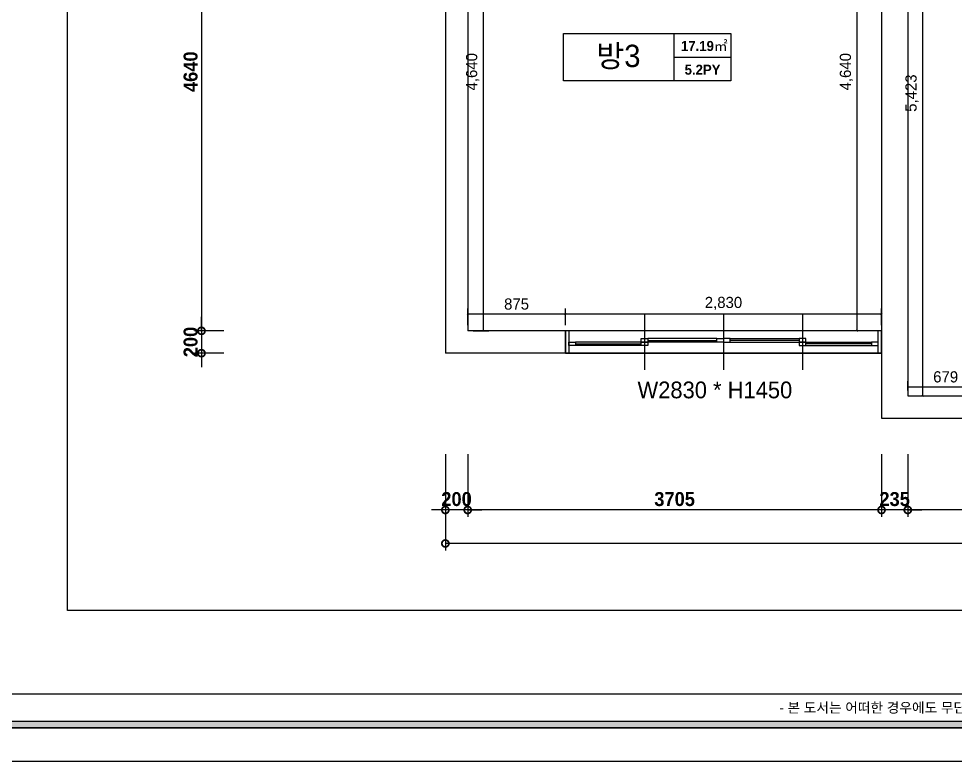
# Model space of a CAD drawing. Header units: inches. Extents: x 4138 to 127072, y -26315 to 43858.
# Drawn here: x 31002 to 39387, y 23974 to 30623 of the extents above; entities that cross this region are included whole.
import ezdxf
from ezdxf.enums import TextEntityAlignment as Align

# ---------------------------------------------------------------- set-up
doc = ezdxf.new("R2010")
doc.units = ezdxf.units.IN
doc.header["$LTSCALE"] = 50
doc.header["$MEASUREMENT"] = 0
for name, color, linetype in [('02-WAL', 2, 'Continuous'), ('03-TEXT', 3, 'Continuous'), ('07-DIM', 5, 'Continuous'), ('07-DIM WAL', 5, 'Continuous'), ('253', 253, 'Continuous'), ('FORM(YOURNAME)-11', 1, 'Continuous'), ('도면층2', 2, 'Continuous'), ('도면층4', 4, 'Continuous'), ('도면층5', 5, 'Continuous')]:
    doc.layers.add(name, color=color, linetype=linetype)
doc.styles.add('YOURNAME', font='HY울릉도M.TTF')
doc.styles.add('넥슨고딕', font='')
doc.styles.add('마감재', font='stylu.ttf')
doc.styles.add('코레일둥고', font='Korail_Round_Gothic_Medium.ttf')
doc.styles.get('넥슨고딕').set_extended_font_data('NEXON Lv1 Gothic Bold', bold=True)
doc.dimstyles.new('50', dxfattribs={"dimscale": 50, "dimtxt": 2.5, "dimasz": 2.5, "dimexe": 1.25, "dimexo": 2, "dimtad": 1, "dimdec": 0, "dimtxsty": '넥슨고딕', "dimblk": 'DOTSMALL', "dimcen": 2.5, "dimclrd": 1, "dimclre": 1, "dimclrt": 2, "dimadec": 0, "dimazin": 0, "dimtfac": 1, "dimtdec": 0, "dimtix": 1, "dimtmove": 0, "dimatfit": 3, "dimldrblk": 'DOTSMALL', "dimfxl": 1.25, "dimarcsym": 0})
doc.dimstyles.new('벽치수 Copy of DIM-50', dxfattribs={"dimscale": 50, "dimtxt": 2, "dimasz": 0.7, "dimexe": 1, "dimexo": 1, "dimgap": 0.7, "dimtad": 1, "dimdec": 0, "dimzin": 1, "dimdsep": 46, "dimlunit": 6, "dimtxsty": '마감재', "dimblk": 'ARCHTICK', "dimcen": -0.09, "dimclrd": 256, "dimclre": 256, "dimclrt": 3, "dimadec": 0, "dimazin": 0, "dimtfac": 1, "dimtdec": 0, "dimtix": 1, "dimtmove": 2, "dimatfit": 0, "dimldrblk": 'ARCHTICK', "dimfxl": 1, "dimtolj": 1, "dimtzin": 0, "dimarcsym": 0})

# ---------------------------------------------------------------- blocks, each defined once
blk = doc.blocks.new('_ARCHTICK')
at = {"color": 0, "linetype": 'ByBlock', "const_width": 0.075}
blk.add_lwpolyline([(-0.25, -0.25), (0.25, 0.25)], dxfattribs=at)
blk = doc.blocks.new('*D108')
at = {"layer": '07-DIM WAL', "lineweight": -2, "transparency": 16777216}
for p, q in [((38676.9, 32468), (38457.1, 32468)), ((38507.1, 32468), (38507.1, 27828)), ((38676.9, 27828), (38457.1, 27828))]:
    blk.add_line(p, q, dxfattribs=at)
at = {"layer": 'Defpoints', "color": 0, "transparency": 16777216}
for p in [(38726.9, 32468), (38507.1, 27828), (38726.9, 27828)]:
    blk.add_point(p, dxfattribs=at)
at = {"layer": '07-DIM WAL', "lineweight": -2, "transparency": 16777216, "xscale": 35, "yscale": 35, "zscale": 35}
for p, rotation in [((38507.1, 32468), 90), ((38507.1, 27828), 270)]:
    blk.add_blockref('_ARCHTICK', p, dxfattribs=dict(at, rotation=rotation))
at = {"layer": '07-DIM WAL', "color": 3, "transparency": 16777216, "insert": (38412.7, 30148), "char_height": 100, "attachment_point": 5, "rotation": 90, "style": '마감재'}
blk.add_mtext('\\A1;4,640', dxfattribs=at)
blk = doc.blocks.new('*D109')
at = {"layer": '07-DIM WAL', "lineweight": -2, "transparency": 16777216}
for p, q in [((35896.9, 27878), (35896.9, 28028.8)), ((38726.9, 27878), (38726.9, 28028.8)), ((38726.9, 27978.8), (35896.9, 27978.8))]:
    blk.add_line(p, q, dxfattribs=at)
at = {"layer": 'Defpoints', "color": 0, "transparency": 16777216}
for p in [(35896.9, 27978.8), (35896.9, 27828), (38726.9, 27828)]:
    blk.add_point(p, dxfattribs=at)
at = {"layer": '07-DIM WAL', "lineweight": -2, "transparency": 16777216, "xscale": 35, "yscale": 35, "zscale": 35, "rotation": 180}
blk.add_blockref('_ARCHTICK', (35896.9, 27978.8), dxfattribs=at)
at = {"layer": '07-DIM WAL', "lineweight": -2, "transparency": 16777216, "xscale": 35, "yscale": 35, "zscale": 35}
blk.add_blockref('_ARCHTICK', (38726.9, 27978.8), dxfattribs=at)
at = {"layer": '07-DIM WAL', "color": 3, "transparency": 16777216, "insert": (37311.9, 28073.2), "char_height": 100, "attachment_point": 5, "style": '마감재'}
blk.add_mtext('\\A1;2,830', dxfattribs=at)
blk = doc.blocks.new('*D110')
at = {"layer": '07-DIM WAL', "lineweight": -2, "transparency": 16777216}
for p, q in [((35021.9, 27878), (35021.9, 28028.8)), ((35896.8, 27878), (35896.8, 28028.8)), ((35896.8, 27978.8), (35021.9, 27978.8))]:
    blk.add_line(p, q, dxfattribs=at)
at = {"layer": 'Defpoints', "color": 0, "transparency": 16777216}
for p in [(35021.9, 27978.8), (35021.9, 27828), (35896.8, 27828)]:
    blk.add_point(p, dxfattribs=at)
at = {"layer": '07-DIM WAL', "lineweight": -2, "transparency": 16777216, "xscale": 35, "yscale": 35, "zscale": 35, "rotation": 180}
blk.add_blockref('_ARCHTICK', (35021.9, 27978.8), dxfattribs=at)
at = {"layer": '07-DIM WAL', "lineweight": -2, "transparency": 16777216, "xscale": 35, "yscale": 35, "zscale": 35}
blk.add_blockref('_ARCHTICK', (35896.8, 27978.8), dxfattribs=at)
at = {"layer": '07-DIM WAL', "color": 3, "transparency": 16777216, "insert": (35459.3, 28067.4), "char_height": 100, "attachment_point": 5, "style": '마감재'}
blk.add_mtext('\\A1;875', dxfattribs=at)
blk = doc.blocks.new('*D111')
at = {"layer": '07-DIM WAL', "lineweight": -2, "transparency": 16777216}
for p, q in [((35071.9, 32468), (35210.5, 32468)), ((35160.5, 32468), (35160.5, 27828)), ((35071.9, 27828), (35210.5, 27828))]:
    blk.add_line(p, q, dxfattribs=at)
at = {"layer": 'Defpoints', "color": 0, "transparency": 16777216}
for p in [(35021.9, 32468), (35021.9, 27828), (35160.5, 27828)]:
    blk.add_point(p, dxfattribs=at)
at = {"layer": '07-DIM WAL', "lineweight": -2, "transparency": 16777216, "xscale": 35, "yscale": 35, "zscale": 35}
for p, rotation in [((35160.5, 32468), 90), ((35160.5, 27828), 270)]:
    blk.add_blockref('_ARCHTICK', p, dxfattribs=dict(at, rotation=rotation))
at = {"layer": '07-DIM WAL', "color": 3, "transparency": 16777216, "insert": (35066.2, 30148), "char_height": 100, "attachment_point": 5, "rotation": 90, "style": '마감재'}
blk.add_mtext('\\A1;4,640', dxfattribs=at)
blk = doc.blocks.new('*D112')
at = {"layer": '07-DIM WAL', "lineweight": -2, "transparency": 16777216}
for p, q in [((39011.9, 32668), (39144.1, 32668)), ((39094.1, 32668), (39094.1, 27245)), ((39011.9, 27245), (39144.1, 27245))]:
    blk.add_line(p, q, dxfattribs=at)
at = {"layer": 'Defpoints', "color": 0, "transparency": 16777216}
for p in [(38961.9, 32668), (38961.9, 27245), (39094.1, 27245)]:
    blk.add_point(p, dxfattribs=at)
at = {"layer": '07-DIM WAL', "lineweight": -2, "transparency": 16777216, "xscale": 35, "yscale": 35, "zscale": 35}
for p, rotation in [((39094.1, 32668), 90), ((39094.1, 27245), 270)]:
    blk.add_blockref('_ARCHTICK', p, dxfattribs=dict(at, rotation=rotation))
at = {"layer": '07-DIM WAL', "color": 3, "transparency": 16777216, "insert": (39000.1, 29956.5), "char_height": 100, "attachment_point": 5, "rotation": 90, "style": '마감재'}
blk.add_mtext('\\A1;5,423', dxfattribs=at)
blk = doc.blocks.new('*D113')
at = {"layer": '07-DIM WAL', "lineweight": -2, "transparency": 16777216}
for p, q in [((38961.9, 27295), (38961.9, 27376.8)), ((39640.4, 27295), (39640.4, 27376.8)), ((38961.9, 27326.8), (39640.4, 27326.8))]:
    blk.add_line(p, q, dxfattribs=at)
at = {"layer": 'Defpoints', "color": 0, "transparency": 16777216}
for p in [(39640.4, 27326.8), (38961.9, 27245), (39640.4, 27245)]:
    blk.add_point(p, dxfattribs=at)
at = {"layer": '07-DIM WAL', "lineweight": -2, "transparency": 16777216, "xscale": 35, "yscale": 35, "zscale": 35, "rotation": 180}
blk.add_blockref('_ARCHTICK', (38961.9, 27326.8), dxfattribs=at)
at = {"layer": '07-DIM WAL', "lineweight": -2, "transparency": 16777216, "xscale": 35, "yscale": 35, "zscale": 35}
blk.add_blockref('_ARCHTICK', (39640.4, 27326.8), dxfattribs=at)
at = {"layer": '07-DIM WAL', "color": 3, "transparency": 16777216, "insert": (39301.1, 27415.4), "char_height": 100, "attachment_point": 5, "style": '마감재'}
blk.add_mtext('\\A1;679', dxfattribs=at)
blk = doc.blocks.new('_DOTSMALL')
at = {"color": 0, "linetype": 'ByBlock', "const_width": 0.5}
blk.add_lwpolyline([(-0.0625, 0, 1), (0.0625, 0, 1)], format="xyb", close=True, dxfattribs=at)
blk = doc.blocks.new('*D215')
at = {"layer": '07-DIM', "color": 1, "lineweight": -2, "transparency": 16777216}
for p, q in [((38961.9, 26724), (38961.9, 26161.5)), ((44168.9, 26724), (44168.9, 26161.5)), ((44168.9, 26224), (38961.9, 26224))]:
    blk.add_line(p, q, dxfattribs=at)
at = {"layer": 'Defpoints', "color": 0, "transparency": 16777216}
for p in [(38961.9, 26824), (44168.9, 26824), (38961.9, 26224)]:
    blk.add_point(p, dxfattribs=at)
at = {"layer": '07-DIM', "color": 1, "lineweight": -2, "transparency": 16777216, "xscale": 125, "yscale": 125, "zscale": 125, "rotation": 180}
blk.add_blockref('_DOTSMALL', (38961.9, 26224), dxfattribs=at)
at = {"layer": '07-DIM', "color": 1, "lineweight": -2, "transparency": 16777216, "xscale": 125, "yscale": 125, "zscale": 125}
blk.add_blockref('_DOTSMALL', (44168.9, 26224), dxfattribs=at)
at = {"layer": '07-DIM', "color": 2, "transparency": 16777216, "insert": (41565.4, 26320.8), "char_height": 125, "attachment_point": 5, "style": '넥슨고딕'}
blk.add_mtext('5207', dxfattribs=at)
blk = doc.blocks.new('*D216')
at = {"layer": '07-DIM', "color": 1, "lineweight": -2, "transparency": 16777216}
for p, q in [((38726.9, 26724), (38726.9, 26161.5)), ((38961.9, 26724), (38961.9, 26161.5)), ((38726.9, 26224), (38601.9, 26224)), ((38961.9, 26224), (38726.9, 26224)), ((38961.9, 26224), (39086.9, 26224))]:
    blk.add_line(p, q, dxfattribs=at)
at = {"layer": 'Defpoints', "color": 0, "transparency": 16777216}
for p in [(38726.9, 26824), (38961.9, 26824), (38726.9, 26224)]:
    blk.add_point(p, dxfattribs=at)
at = {"layer": '07-DIM', "color": 1, "lineweight": -2, "transparency": 16777216, "xscale": 125, "yscale": 125, "zscale": 125}
blk.add_blockref('_DOTSMALL', (38726.9, 26224), dxfattribs=at)
at = {"layer": '07-DIM', "color": 1, "lineweight": -2, "transparency": 16777216, "xscale": 125, "yscale": 125, "zscale": 125, "rotation": 180}
blk.add_blockref('_DOTSMALL', (38961.9, 26224), dxfattribs=at)
at = {"layer": '07-DIM', "color": 2, "transparency": 16777216, "insert": (38844.4, 26320.8), "char_height": 125, "attachment_point": 5, "style": '넥슨고딕'}
blk.add_mtext('235', dxfattribs=at)
blk = doc.blocks.new('*D217')
at = {"layer": '07-DIM', "color": 1, "lineweight": -2, "transparency": 16777216}
for p, q in [((35021.9, 26724), (35021.9, 26161.5)), ((38726.9, 26724), (38726.9, 26161.5)), ((38726.9, 26224), (35021.9, 26224))]:
    blk.add_line(p, q, dxfattribs=at)
at = {"layer": 'Defpoints', "color": 0, "transparency": 16777216}
for p in [(35021.9, 26824), (38726.9, 26824), (35021.9, 26224)]:
    blk.add_point(p, dxfattribs=at)
at = {"layer": '07-DIM', "color": 1, "lineweight": -2, "transparency": 16777216, "xscale": 125, "yscale": 125, "zscale": 125, "rotation": 180}
blk.add_blockref('_DOTSMALL', (35021.9, 26224), dxfattribs=at)
at = {"layer": '07-DIM', "color": 1, "lineweight": -2, "transparency": 16777216, "xscale": 125, "yscale": 125, "zscale": 125}
blk.add_blockref('_DOTSMALL', (38726.9, 26224), dxfattribs=at)
at = {"layer": '07-DIM', "color": 2, "transparency": 16777216, "insert": (36874.4, 26320.8), "char_height": 125, "attachment_point": 5, "style": '넥슨고딕'}
blk.add_mtext('3705', dxfattribs=at)
blk = doc.blocks.new('*D218')
at = {"layer": '07-DIM', "color": 1, "lineweight": -2, "transparency": 16777216}
for p, q in [((34821.9, 26724), (34821.9, 26161.5)), ((35021.9, 26724), (35021.9, 26161.5)), ((34821.9, 26224), (34696.9, 26224)), ((35021.9, 26224), (34821.9, 26224)), ((35021.9, 26224), (35146.9, 26224))]:
    blk.add_line(p, q, dxfattribs=at)
at = {"layer": 'Defpoints', "color": 0, "transparency": 16777216}
for p in [(34821.9, 26824), (35021.9, 26824), (34821.9, 26224)]:
    blk.add_point(p, dxfattribs=at)
at = {"layer": '07-DIM', "color": 1, "lineweight": -2, "transparency": 16777216, "xscale": 125, "yscale": 125, "zscale": 125}
blk.add_blockref('_DOTSMALL', (34821.9, 26224), dxfattribs=at)
at = {"layer": '07-DIM', "color": 1, "lineweight": -2, "transparency": 16777216, "xscale": 125, "yscale": 125, "zscale": 125, "rotation": 180}
blk.add_blockref('_DOTSMALL', (35021.9, 26224), dxfattribs=at)
at = {"layer": '07-DIM', "color": 2, "transparency": 16777216, "insert": (34921.9, 26320.8), "char_height": 125, "attachment_point": 5, "style": '넥슨고딕'}
blk.add_mtext('200', dxfattribs=at)
blk = doc.blocks.new('*D226')
at = {"layer": '07-DIM', "color": 1, "lineweight": -2, "transparency": 16777216}
for p, q in [((32838.4, 32468), (32575.9, 32468)), ((32638.4, 32468), (32638.4, 27828)), ((32838.4, 27828), (32575.9, 27828))]:
    blk.add_line(p, q, dxfattribs=at)
at = {"layer": 'Defpoints', "color": 0, "transparency": 16777216}
for p in [(32938.4, 32468), (32638.4, 27828), (32938.4, 27828)]:
    blk.add_point(p, dxfattribs=at)
at = {"layer": '07-DIM', "color": 1, "lineweight": -2, "transparency": 16777216, "xscale": 125, "yscale": 125, "zscale": 125}
for p, rotation in [((32638.4, 32468), 90), ((32638.4, 27828), 270)]:
    blk.add_blockref('_DOTSMALL', p, dxfattribs=dict(at, rotation=rotation))
at = {"layer": '07-DIM', "color": 2, "transparency": 16777216, "insert": (32541.5, 30148), "char_height": 125, "attachment_point": 5, "rotation": 90, "style": '넥슨고딕'}
blk.add_mtext('4640', dxfattribs=at)
blk = doc.blocks.new('*D227')
at = {"layer": '07-DIM', "color": 1, "lineweight": -2, "transparency": 16777216}
for p, q in [((32638.4, 27828), (32638.4, 27953)), ((32838.4, 27828), (32575.9, 27828)), ((32638.4, 27828), (32638.4, 27628)), ((32838.4, 27628), (32575.9, 27628)), ((32638.4, 27628), (32638.4, 27503))]:
    blk.add_line(p, q, dxfattribs=at)
at = {"layer": 'Defpoints', "color": 0, "transparency": 16777216}
for p in [(32938.4, 27828), (32638.4, 27628), (32938.4, 27628)]:
    blk.add_point(p, dxfattribs=at)
at = {"layer": '07-DIM', "color": 1, "lineweight": -2, "transparency": 16777216, "xscale": 125, "yscale": 125, "zscale": 125}
for p, rotation in [((32638.4, 27828), 270), ((32638.4, 27628), 90)]:
    blk.add_blockref('_DOTSMALL', p, dxfattribs=dict(at, rotation=rotation))
at = {"layer": '07-DIM', "color": 2, "transparency": 16777216, "insert": (32541.5, 27728), "char_height": 125, "attachment_point": 5, "rotation": 90, "style": '넥슨고딕'}
blk.add_mtext('200', dxfattribs=at)
blk = doc.blocks.new('*D229')
at = {"layer": '07-DIM', "color": 1, "lineweight": -2, "transparency": 16777216}
for p, q in [((34821.9, 26724), (34821.9, 25861.5)), ((48868.9, 26724), (48868.9, 25861.5)), ((48868.9, 25924), (34821.9, 25924))]:
    blk.add_line(p, q, dxfattribs=at)
at = {"layer": 'Defpoints', "color": 0, "transparency": 16777216}
for p in [(34821.9, 26824), (48868.9, 26824), (34821.9, 25924)]:
    blk.add_point(p, dxfattribs=at)
at = {"layer": '07-DIM', "color": 1, "lineweight": -2, "transparency": 16777216, "xscale": 125, "yscale": 125, "zscale": 125, "rotation": 180}
blk.add_blockref('_DOTSMALL', (34821.9, 25924), dxfattribs=at)
at = {"layer": '07-DIM', "color": 1, "lineweight": -2, "transparency": 16777216, "xscale": 125, "yscale": 125, "zscale": 125}
blk.add_blockref('_DOTSMALL', (48868.9, 25924), dxfattribs=at)
at = {"layer": '07-DIM', "color": 2, "transparency": 16777216, "insert": (41845.4, 26020.8), "char_height": 125, "attachment_point": 5, "style": '넥슨고딕'}
blk.add_mtext('14047', dxfattribs=at)
blk = doc.blocks.new('FORM-PLAN')
at = {"layer": 'FORM(YOURNAME)-11'}
h = blk.add_hatch(color=256, dxfattribs=at)
h.dxf.hatch_style = 1
h.paths.add_polyline_path([(-71444, 55115), (10556, 55115), (10556, 54915), (-71444, 54915)])
h.paths.add_polyline_path([(-71444, -2085), (10556, -2085), (10556, -2285), (-71444, -2285)])
at = {"layer": 'Defpoints', "color": 158}
blk.add_line((1346, -1285), (-71444, -1285), dxfattribs=at)
for points in [[(-71444, -2285), (10556, -2285), (10556, 55115), (-71444, 55115)], [(-69444, 53115), (-64, 53115), (-64, 1215), (-69444, 1215)]]:
    blk.add_lwpolyline(points, close=True, dxfattribs=at)
at = {"layer": 'FORM(YOURNAME)-11', "color": 250}
blk.add_lwpolyline([(-72444, -3285), (11556, -3285), (11556, 56115), (-72444, 56115)], close=True, dxfattribs=at)
at = {"layer": 'FORM(YOURNAME)-11'}
blk.add_lwpolyline([(-71444, -2085), (10556, -2085), (10556, -2285), (-71444, -2285)], close=True, dxfattribs=at)
at = {"layer": 'FORM(YOURNAME)-11', "color": 1, "style": 'YOURNAME'}
blk.add_text("- 본 도서는 어떠한 경우에도 무단으로 도용할 수 없으며 도용시 '지적재산권' 보호에 관한 법률에 의거, 법적 분쟁이 발생합니다.  또한 본 도서에 관한 모든 저작권은 당사에 있습니다. -", height=300, dxfattribs=at).set_placement((-32990, -1685), align=Align.MIDDLE_CENTER)
at = {"layer": 'FORM(YOURNAME)-11', "color": 3, "style": 'YOURNAME'}
for tag, height, p in [('1', 450, (9905, 18188)), ('2', 450, (9905, 17544)), ('3', 450, (9905, 16257)), ('4', 450, (9905, 14326)), ('5', 515, (9905, 12009)), ('6', 515, (9905, 9757)), ('7', 515, (9905, 7504)), ('8', 515, (9905, 5252)), ('9', 515, (9905, 2999)), ('10', 515, (5655, 811)), ('11', 515, (9905, 747)), ('12', 515, (5655, -1441)), ('13', 515, (9905, -1441))]:
    blk.add_attdef(tag, text='', height=height, dxfattribs=at).set_placement(p, align=Align.MIDDLE_RIGHT)

msp = doc.modelspace()

# ---------------------------------------------------------------- linework, layer by layer
at = {"layer": '02-WAL'}
for p, q in [((34821.9, 34463), (34821.9, 27628)), ((38961.9, 32668), (38961.9, 27245)), ((35021.9, 32468), (35021.9, 27828)), ((38726.9, 32468), (38726.9, 27045)), ((38726.9, 27828), (35021.9, 27828)), ((35896.9, 27828), (35896.9, 27628)), ((38726.9, 27628), (34821.9, 27628)), ((38961.9, 27245), (44168.9, 27245)), ((38726.9, 27045), (48868.9, 27045))]:
    msp.add_line(p, q, dxfattribs=at)
at = {"layer": '07-DIM WAL'}
msp.add_lwpolyline([(45498.9, 37243), (41738.9, 37243), (41738.9, 34263), (37701.9, 34263), (37701.9, 32668), (38961.9, 32668), (38961.9, 27245), (44168.9, 27245), (44168.9, 33133), (45498.9, 33133), (45498.9, 37243)], dxfattribs=at)
at = {"layer": '253'}
for p, q in [((36869.2, 30067.4), (36869.2, 30491.9)), ((36869.2, 30279.6), (37378.9, 30279.6))]:
    msp.add_line(p, q, dxfattribs=at)
msp.add_lwpolyline([(35878.9, 30491.9), (37378.9, 30491.9), (37378.9, 30067.4), (35878.9, 30067.4)], close=True, dxfattribs=at)
at = {"layer": '도면층2'}
for p, q in [((35896.8, 27628), (35896.8, 27828)), ((38726.8, 27628), (38726.8, 27828))]:
    msp.add_line(p, q, dxfattribs=at)
at = {"layer": '도면층4'}
for p, q in [((36604.3, 27978), (36604.3, 27478)), ((37311.8, 27978), (37311.8, 27478)), ((38019.3, 27978), (38019.3, 27478)), ((38726.8, 27828), (35896.8, 27828)), ((35896.8, 27828), (35896.8, 27628)), ((35926.8, 27828), (35926.8, 27628)), ((38696.8, 27628), (38696.8, 27828)), ((38726.8, 27628), (38726.8, 27828)), ((35986.8, 27713), (36574.3, 27713)), ((36634.3, 27743), (37251.8, 27743)), ((37989.3, 27743), (37371.8, 27743)), ((38636.8, 27713), (38049.3, 27713)), ((35896.8, 27628), (38726.8, 27628))]:
    msp.add_line(p, q, dxfattribs=at)
for points in [[(36574.3, 27728), (36574.3, 27758), (36634.3, 27758), (36634.3, 27728)], [(37251.8, 27728), (37251.8, 27758), (37311.8, 27758), (37311.8, 27728)], [(37371.8, 27728), (37371.8, 27758), (37311.8, 27758), (37311.8, 27728)], [(38049.3, 27728), (38049.3, 27758), (37989.3, 27758), (37989.3, 27728)], [(35926.8, 27698), (35926.8, 27728), (35986.8, 27728), (35986.8, 27698)], [(36574.3, 27698), (36574.3, 27728), (36634.3, 27728), (36634.3, 27698)], [(38049.3, 27698), (38049.3, 27728), (37989.3, 27728), (37989.3, 27698)], [(38696.8, 27698), (38696.8, 27728), (38636.8, 27728), (38636.8, 27698)]]:
    msp.add_lwpolyline(points, close=True, dxfattribs=at)
at = {"layer": '도면층5'}
for p, q in [((37251.8, 27758), (36634.3, 27758)), ((37371.8, 27758), (37989.3, 27758)), ((36574.3, 27728), (35986.8, 27728)), ((36574.3, 27698), (35986.8, 27698)), ((37251.8, 27728), (36634.3, 27728)), ((37371.8, 27728), (37989.3, 27728)), ((38049.3, 27728), (38636.8, 27728)), ((38049.3, 27698), (38636.8, 27698))]:
    msp.add_line(p, q, dxfattribs=at)

# ---------------------------------------------------------------- block references
at = {"layer": '07-DIM WAL', "xscale": 0.3, "yscale": 0.3, "zscale": 0.3}
msp.add_blockref('FORM-PLAN', (52271.7, 24959.4), dxfattribs=at)

# ---------------------------------------------------------------- texts
at = {"layer": '03-TEXT'}
for s, height, style, p in [('17.19㎡', 90, '넥슨고딕', (37140, 30333.7)), ('방3', 200, '코레일둥고', (36370.6, 30189.8)), ('5.2PY', 90, '넥슨고딕', (37124.6, 30121.5)), ('W2830 * H1450', 150, '코레일둥고', (37234.9, 27224))]:
    msp.add_text(s, height=height, dxfattribs=dict(at, style=style)).set_placement(p, align=Align.CENTER)

# ---------------------------------------------------------------- dimensions: what is measured, and where the dimension line sits
at = {"layer": '07-DIM'}
for base, p1, p2, picture, middle in [((32638.4, 27828), (32938.4, 32468), (32938.4, 27828), '*D226', (32541.5, 30148)), ((32638.4, 27628), (32938.4, 27828), (32938.4, 27628), '*D227', (32541.5, 27728))]:
    dim = msp.add_linear_dim(base=base, p1=p1, p2=p2, angle=270, dimstyle='50', dxfattribs=at)
    dim.commit()
    dim.dimension.update_dxf_attribs({"geometry": picture, "text_midpoint": middle})
for base, p1, p2, picture, middle in [((34821.9, 26224), (35021.9, 26824), (34821.9, 26824), '*D218', (34921.9, 26320.8)), ((34821.9, 25924), (48868.9, 26824), (34821.9, 26824), '*D229', (41845.4, 26020.8)), ((35021.9, 26224), (38726.9, 26824), (35021.9, 26824), '*D217', (36874.4, 26320.8)), ((38726.9, 26224), (38961.9, 26824), (38726.9, 26824), '*D216', (38844.4, 26320.8)), ((38961.9, 26224), (44168.9, 26824), (38961.9, 26824), '*D215', (41565.4, 26320.8))]:
    dim = msp.add_linear_dim(base=base, p1=p1, p2=p2, dimstyle='50', dxfattribs=at)
    dim.commit()
    dim.dimension.update_dxf_attribs({"geometry": picture, "text_midpoint": middle})
at = {"layer": '07-DIM WAL'}
for base, p1, p2, picture, middle in [((39094.1, 27245), (38961.9, 32668), (38961.9, 27245), '*D112', (39000.1, 29956.5)), ((35160.5, 27828), (35021.9, 32468), (35021.9, 27828), '*D111', (35066.2, 30148)), ((38507.1, 27828), (38726.9, 32468), (38726.9, 27828), '*D108', (38412.7, 30148))]:
    dim = msp.add_linear_dim(base=base, p1=p1, p2=p2, angle=270, dimstyle='벽치수 Copy of DIM-50', dxfattribs=at)
    dim.commit()
    dim.dimension.update_dxf_attribs({"geometry": picture, "text_midpoint": middle})
for base, p1, p2, picture, middle in [((35021.9, 27978.8), (35896.8, 27828), (35021.9, 27828), '*D110', (35459.3, 28067.4)), ((35896.9, 27978.8), (38726.9, 27828), (35896.9, 27828), '*D109', (37311.9, 28073.2)), ((39640.3935745, 27326.8351059), (38961.8935745, 27244.9536893), (39640.3935745, 27244.9536893), '*D113', (39301.1435745, 27415.4222216))]:
    dim = msp.add_linear_dim(base=base, p1=p1, p2=p2, dimstyle='벽치수 Copy of DIM-50', dxfattribs=at)
    dim.commit()
    dim.dimension.update_dxf_attribs({"geometry": picture, "text_midpoint": middle})

doc.saveas('drawing.dxf')
